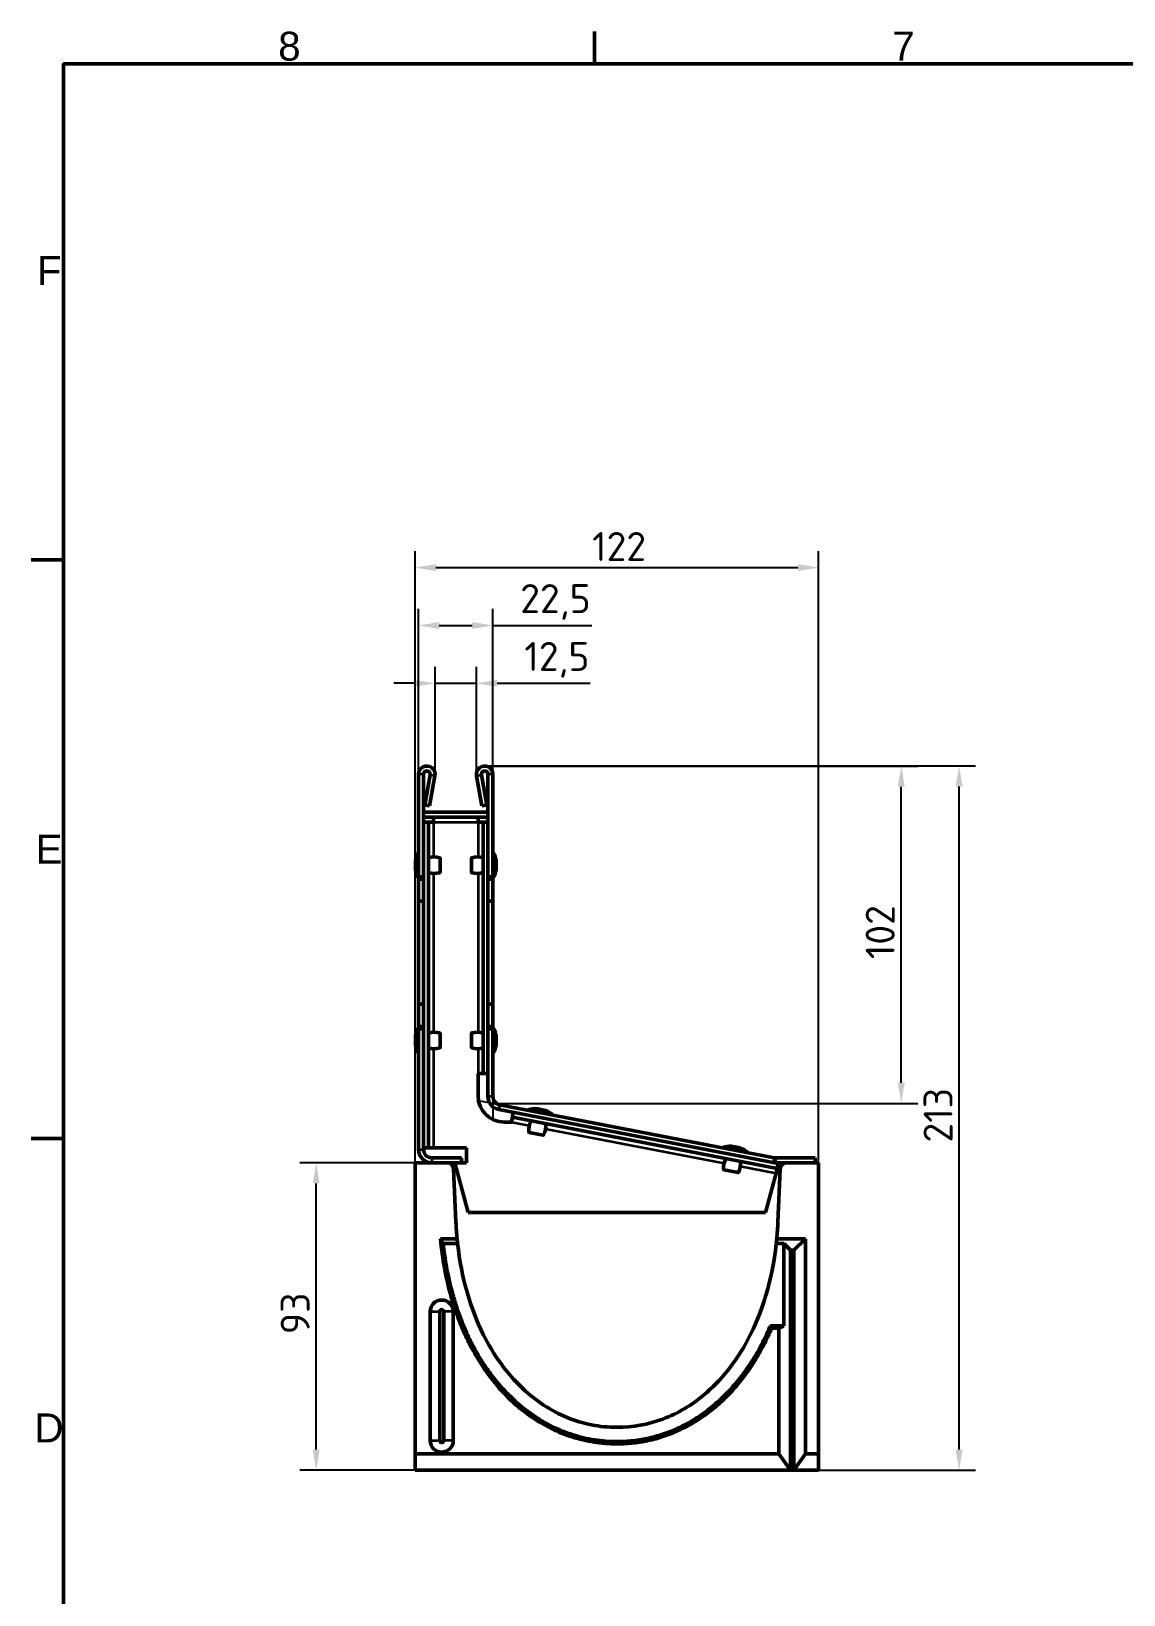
# Model space of a CAD drawing. Header units: millimetres. Extents: x 0 to 2181, y -65 to 1050.
# Drawn here: x 15.3 to 345.7, y 562 to 1034.9 of the extents above; entities that cross this region are included whole.
import ezdxf

# ---------------------------------------------------------------- set-up
doc = ezdxf.new("R2010")
doc.units = ezdxf.units.MM
doc.header["$LTSCALE"] = 2.5
for name, color, linetype, lineweight in [('Bemaßung (ISO)', 7, 'Continuous', 25), ('Rahmen_0', 7, 'Continuous', 50), ('Rahmen_2', 7, 'Continuous', 50), ('Sichtbar (ISO)', 7, 'Continuous', 50), ('Sichtbar schmal (ISO)', 7, 'Continuous', 35)]:
    doc.layers.add(name, color=color, linetype=linetype, lineweight=lineweight)
doc.styles.add('Aktuell-DINNach Layer', font='arial.ttf')
doc.styles.add('TXT 3_5', font='isocpeur.ttf')
doc.dimstyles.new('Anrin Standard (DIN)', dxfattribs={"dimscale": 2.5, "dimtxt": 3.5, "dimasz": 2.5, "dimexe": 2, "dimexo": 0, "dimgap": 0.8, "dimtad": 1, "dimrnd": 1e-08, "dimtxsty": 'TXT 3_5', "dimcen": 0.09, "dimdle": 10, "dimclrd": 256, "dimclre": 256, "dimclrt": 256, "dimadec": 0, "dimazin": 2, "dimtfac": 0.714286, "dimtmove": 0, "dimatfit": 3, "dimfxl": 1, "dimtolj": 1, "dimlwd": -1, "dimlwe": -1, "dimarcsym": 0})

# ---------------------------------------------------------------- blocks, each defined once
blk = doc.blocks.new('Ränder Standardrahmen')
at = {"layer": 'Rahmen_0'}
for p, q in [((74.25, 410), (74.25, 413.9)), ((10, 350), (6.1, 350)), ((10, 280), (6.1, 280))]:
    blk.add_line(p, q, dxfattribs=at)
at = {"layer": 'Rahmen_0', "flags": 128}
blk.add_lwpolyline([(10, 10), (10, 410), (584, 410), (584, 10), (10, 10)], dxfattribs=at)
at = {"layer": 'Rahmen_2', "char_height": 3.5, "attachment_point": 7, "style": 'Aktuell-DINNach Layer'}
for s, insert in [('8', (35.97, 410.34)), ('7', (110.26, 410.4)), ('F', (6.78, 383.25)), ('E', (6.62, 313.25)), ('D', (6.48, 243.25))]:
    blk.add_mtext(s, dxfattribs=dict(at, insert=insert))
blk = doc.blocks.new('*D27')
at = {"layer": 'Bemaßung (ISO)', "transparency": 16777216}
for p, q in [((131.38, 692.66), (131.38, 877.66)), ((253.38, 692.66), (253.38, 877.66)), ((137.63, 872.66), (247.13, 872.66))]:
    blk.add_line(p, q, dxfattribs=at)
for points in [[(137.63, 873.7), (137.63, 871.62), (131.38, 872.66)], [(247.13, 873.7), (247.13, 871.62), (253.38, 872.66)]]:
    blk.add_solid(points, dxfattribs=at)
at = {"layer": 'Defpoints', "color": 0, "transparency": 16777216}
for p in [(253.38, 872.66), (131.38, 692.66), (253.38, 692.66)]:
    blk.add_point(p, dxfattribs=at)
at = {"layer": 'Bemaßung (ISO)', "transparency": 16777216, "insert": (184.87, 883.41), "char_height": 8.75, "attachment_point": 1, "style": 'TXT 3_5'}
blk.add_mtext('\\A1;122', dxfattribs=at)
blk = doc.blocks.new('*D28')
at = {"layer": 'Bemaßung (ISO)', "transparency": 16777216}
for p, q in [((152.38, 812.66), (300.88, 812.66)), ((295.88, 605.91), (295.88, 806.41)), ((253.38, 599.66), (300.88, 599.66))]:
    blk.add_line(p, q, dxfattribs=at)
for points in [[(294.84, 806.41), (296.93, 806.41), (295.88, 812.66)], [(294.84, 605.91), (296.93, 605.91), (295.88, 599.66)]]:
    blk.add_solid(points, dxfattribs=at)
at = {"layer": 'Defpoints', "color": 0, "transparency": 16777216}
for p in [(152.38, 812.66), (295.88, 812.66), (253.38, 599.66)]:
    blk.add_point(p, dxfattribs=at)
at = {"layer": 'Bemaßung (ISO)', "transparency": 16777216, "insert": (285.13, 698.77), "char_height": 8.75, "attachment_point": 1, "rotation": 90, "style": 'TXT 3_5'}
blk.add_mtext('\\A1;213', dxfattribs=at)
blk = doc.blocks.new('*D29')
at = {"layer": 'Bemaßung (ISO)', "transparency": 16777216}
for p, q in [((131.38, 692.66), (96.44, 692.66)), ((101.44, 605.91), (101.44, 686.41)), ((131.38, 599.66), (96.44, 599.66))]:
    blk.add_line(p, q, dxfattribs=at)
for points in [[(100.39, 686.41), (102.48, 686.41), (101.44, 692.66)], [(100.39, 605.91), (102.48, 605.91), (101.44, 599.66)]]:
    blk.add_solid(points, dxfattribs=at)
at = {"layer": 'Defpoints', "color": 0, "transparency": 16777216}
for p in [(101.44, 692.66), (131.38, 692.66), (131.38, 599.66)]:
    blk.add_point(p, dxfattribs=at)
at = {"layer": 'Bemaßung (ISO)', "transparency": 16777216, "insert": (90.69, 640.81), "char_height": 8.75, "attachment_point": 1, "rotation": 90, "style": 'TXT 3_5'}
blk.add_mtext('\\A1;93', dxfattribs=at)
blk = doc.blocks.new('*D35')
at = {"layer": 'Bemaßung (ISO)', "transparency": 16777216}
for p, q in [((137.38, 810.16), (137.38, 842.66)), ((149.88, 810.16), (149.88, 842.66)), ((131.13, 837.66), (124.88, 837.66)), ((137.38, 837.66), (149.88, 837.66)), ((156.13, 837.66), (184.32, 837.66))]:
    blk.add_line(p, q, dxfattribs=at)
for points in [[(131.13, 838.7), (131.13, 836.62), (137.38, 837.66)], [(156.13, 838.7), (156.13, 836.62), (149.88, 837.66)]]:
    blk.add_solid(points, dxfattribs=at)
at = {"layer": 'Defpoints', "color": 0, "transparency": 16777216}
for p in [(149.88, 837.66), (137.38, 810.16), (149.88, 810.16)]:
    blk.add_point(p, dxfattribs=at)
at = {"layer": 'Bemaßung (ISO)', "transparency": 16777216, "insert": (164.38, 850.16), "char_height": 8.75, "attachment_point": 1, "style": 'TXT 3_5'}
blk.add_mtext('\\A1;12,5', dxfattribs=at)
blk = doc.blocks.new('*D36')
at = {"layer": 'Bemaßung (ISO)', "transparency": 16777216}
for p, q in [((132.38, 810.16), (132.38, 860.16)), ((154.88, 810.16), (154.88, 860.16)), ((138.63, 855.16), (148.63, 855.16)), ((154.88, 855.16), (184.82, 855.16))]:
    blk.add_line(p, q, dxfattribs=at)
for points in [[(138.63, 856.2), (138.63, 854.12), (132.38, 855.16)], [(148.63, 856.2), (148.63, 854.12), (154.88, 855.16)]]:
    blk.add_solid(points, dxfattribs=at)
at = {"layer": 'Defpoints', "color": 0, "transparency": 16777216}
for p in [(154.88, 855.16), (132.38, 810.16), (154.88, 810.16)]:
    blk.add_point(p, dxfattribs=at)
at = {"layer": 'Bemaßung (ISO)', "transparency": 16777216, "insert": (163.13, 867.66), "char_height": 8.75, "attachment_point": 1, "style": 'TXT 3_5'}
blk.add_mtext('\\A1;22,5', dxfattribs=at)
blk = doc.blocks.new('*D37')
at = {"layer": 'Bemaßung (ISO)', "transparency": 16777216}
for p, q in [((152.17, 812.65), (283.38, 812.65)), ((278.38, 716.85), (278.38, 806.4)), ((154.88, 710.6), (283.38, 710.6))]:
    blk.add_line(p, q, dxfattribs=at)
for points in [[(277.34, 806.4), (279.43, 806.4), (278.38, 812.65)], [(277.34, 716.85), (279.43, 716.85), (278.38, 710.6)]]:
    blk.add_solid(points, dxfattribs=at)
at = {"layer": 'Defpoints', "color": 0, "transparency": 16777216}
for p in [(152.17, 812.65), (278.38, 812.65), (154.88, 710.6)]:
    blk.add_point(p, dxfattribs=at)
at = {"layer": 'Bemaßung (ISO)', "transparency": 16777216, "insert": (267.63, 754.24), "char_height": 8.75, "attachment_point": 1, "rotation": 90, "style": 'TXT 3_5'}
blk.add_mtext('\\A1;102', dxfattribs=at)

msp = doc.modelspace()

# ---------------------------------------------------------------- linework, layer by layer
at = {"layer": 'Bemaßung (ISO)'}
for p, q in [((156.911, 710.206), (149.975, 711.543)), ((154.884, 712.661), (154.884, 705.597))]:
    msp.add_line(p, q, dxfattribs=at)
at = {"layer": 'Sichtbar (ISO)'}
for p, q in [((132.384, 696.661), (132.384, 810.161)), ((133.884, 696.661), (133.884, 810.161)), ((134.259, 800.857), (135.869, 809.987)), ((137.346, 809.727), (135.737, 800.597)), ((151.532, 800.597), (149.922, 809.727)), ((151.4, 809.987), (153.009, 800.857)), ((153.384, 712.661), (153.384, 810.161)), ((154.884, 712.661), (154.884, 810.161)), ((135.737, 800.597), (134.259, 800.857)), ((153.009, 800.857), (151.532, 800.597)), ((133.884, 798.661), (153.384, 798.661)), ((153.384, 797.161), (133.884, 797.161)), ((136.884, 795.661), (133.884, 795.661)), ((135.384, 795.661), (135.384, 697.161)), ((136.884, 797.161), (136.884, 795.661)), ((150.384, 797.161), (150.384, 795.661)), ((150.384, 795.661), (153.384, 795.661)), ((151.884, 719.661), (151.884, 795.661)), ((131.438, 784.061), (131.438, 781.261)), ((138.884, 784.835), (138.884, 780.486)), ((148.384, 780.486), (148.384, 784.835)), ((155.831, 781.261), (155.831, 784.061)), ((132.384, 779.161), (133.884, 779.161)), ((133.884, 778.411), (132.384, 778.411)), ((153.384, 779.161), (154.884, 779.161)), ((154.884, 778.411), (153.384, 778.411)), ((133.884, 771.732), (132.384, 771.732)), ((154.884, 771.732), (153.384, 771.732)), ((133.884, 740.589), (132.384, 740.589)), ((154.884, 740.589), (153.384, 740.589)), ((132.384, 733.911), (133.884, 733.911)), ((133.884, 733.161), (132.384, 733.161)), ((153.384, 733.911), (154.884, 733.911)), ((154.884, 733.161), (153.384, 733.161)), ((131.438, 731.061), (131.438, 728.261)), ((138.884, 731.835), (138.884, 727.486)), ((148.384, 727.486), (148.384, 731.835)), ((155.831, 728.261), (155.831, 731.061)), ((150.384, 719.661), (150.384, 712.935)), ((150.384, 719.661), (153.384, 719.661)), ((239.911, 694.206), (156.911, 710.206)), ((156.627, 708.733), (241.106, 692.448)), ((158.384, 704.935), (160.478, 704.935)), ((161.046, 707.881), (160.478, 704.935)), ((240.822, 690.975), (160.762, 706.408)), ((170.739, 708.504), (167.99, 709.034)), ((170.09, 701.046), (165.82, 701.869)), ((146.884, 697.161), (133.884, 697.161)), ((146.884, 692.661), (146.884, 697.161)), ((229.654, 697.147), (226.905, 697.677)), ((146.884, 692.661), (131.384, 692.661)), ((131.384, 692.661), (131.384, 599.661)), ((136.384, 694.161), (145.384, 694.161)), ((143.702, 674.661), (142.971, 690.751)), ((147.404, 677.661), (143.384, 692.661)), ((145.384, 694.161), (145.384, 692.661)), ((229.005, 689.689), (224.735, 690.512)), ((252.384, 694.161), (240.384, 694.161)), ((240.384, 692.661), (253.384, 692.661)), ((241.106, 692.448), (240.538, 689.502)), ((241.798, 690.751), (241.067, 674.661)), ((252.384, 694.161), (252.384, 692.661)), ((253.384, 599.661), (253.384, 692.661)), ((240.538, 689.502), (237.365, 677.661)), ((237.365, 677.661), (147.404, 677.661)), ((139.031, 669.661), (144.052, 669.661)), ((144.201, 668.217), (139.845, 668.217)), ((242.828, 668.217), (240.568, 668.217)), ((240.717, 669.661), (249.384, 669.661)), ((242.828, 643.331), (242.828, 668.217)), ((242.828, 668.217), (244.849, 666.197)), ((249.384, 669.661), (245.92, 666.197)), ((249.384, 669.661), (249.384, 604.661)), ((244.849, 666.197), (244.849, 599.661)), ((245.92, 666.197), (244.849, 666.197)), ((245.92, 599.661), (245.92, 666.197)), ((135.884, 608.661), (135.884, 647.661)), ((138.771, 608.661), (138.771, 647.661)), ((139.998, 647.661), (139.998, 608.661)), ((142.884, 647.661), (142.884, 608.661)), ((238.742, 643.331), (242.828, 643.331)), ((239.185, 642.661), (238.742, 643.331)), ((241.384, 642.661), (242.828, 643.331)), ((241.384, 642.661), (239.185, 642.661)), ((241.384, 604.661), (241.384, 642.661)), ((241.384, 604.661), (131.384, 604.661)), ((244.849, 599.661), (241.384, 604.661)), ((249.384, 604.661), (245.92, 599.661)), ((253.384, 604.661), (249.384, 604.661)), ((131.384, 599.661), (253.384, 599.661))]:
    msp.add_line(p, q, dxfattribs=at)
for centre, radius, start, end in [((134.884, 810.161), 2.5, 350, 180), ((134.884, 810.161), 1, 350, 180), ((152.384, 810.161), 2.5, 0, 190), ((152.384, 810.161), 1, 0, 190), ((139.313, 782.661), 8, 152.82879, 169.79241), ((132.284, 786.268), 0.1, 0, 152.82879), ((137.134, 778.911), 6.25, 74.4373, 106.2602), ((138.784, 784.835), 0.1, 0, 74.4373), ((148.484, 784.835), 0.1, 105.5627, 180), ((150.134, 778.911), 6.25, 73.7398, 105.5627), ((154.984, 786.268), 0.1, 27.17121, 180), ((147.956, 782.661), 8, 10.20759, 27.17121), ((131.538, 784.061), 0.1, 169.79241, 180), ((131.538, 781.261), 0.1, 180, 190.20759), ((139.313, 782.661), 8, 190.20759, 207.17121), ((137.134, 786.411), 6.25, 253.7398, 285.5627), ((138.784, 780.486), 0.1, 285.5627, 0), ((148.484, 780.486), 0.1, 180, 254.4373), ((150.134, 786.411), 6.25, 254.4373, 286.2602), ((147.956, 782.661), 8, 332.82879, 349.79241), ((155.731, 784.061), 0.1, 0, 10.20759), ((155.731, 781.261), 0.1, 349.79241, 0), ((132.284, 779.053), 0.1, 207.17121, 0), ((154.984, 779.053), 0.1, 180, 332.82879), ((139.313, 729.661), 8, 152.82879, 169.79241), ((132.284, 733.268), 0.1, 0, 152.82879), ((154.984, 733.268), 0.1, 27.17121, 180), ((147.956, 729.661), 8, 10.20759, 27.17121), ((131.538, 731.061), 0.1, 169.79241, 180), ((131.538, 728.261), 0.1, 180, 190.20759), ((139.313, 729.661), 8, 190.20759, 207.17121), ((137.134, 725.911), 6.25, 74.4373, 106.2602), ((138.784, 731.835), 0.1, 0, 74.4373), ((148.484, 731.835), 0.1, 105.5627, 180), ((150.134, 725.911), 6.25, 73.7398, 105.5627), ((147.956, 729.661), 8, 332.82879, 349.79241), ((155.731, 731.061), 0.1, 0, 10.20759), ((155.731, 728.261), 0.1, 349.79241, 0), ((132.284, 726.053), 0.1, 207.17121, 0), ((137.134, 733.411), 6.25, 253.7398, 285.5627), ((138.784, 727.486), 0.1, 285.5627, 0), ((148.484, 727.486), 0.1, 180, 254.4373), ((150.134, 733.411), 6.25, 254.4373, 286.2602), ((154.984, 726.053), 0.1, 180, 332.82879), ((158.384, 712.935), 8, 180, 270), ((157.384, 712.661), 4, 180, 259.08887), ((157.384, 712.661), 2.5, 180, 259.08887), ((165.662, 708.621), 0.1, 106.26008, 259.08887), ((167.874, 701.037), 8, 89.29647, 106.26008), ((171.968, 702.466), 6.25, 152.82867, 184.65157), ((167.971, 708.936), 0.1, 79.08887, 89.29647), ((170.72, 708.406), 0.1, 68.88128, 79.08887), ((167.874, 701.037), 8, 51.91767, 68.88128), ((172.747, 707.255), 0.1, 259.08887, 51.91767), ((165.839, 701.967), 0.1, 184.65157, 259.08887), ((170.109, 701.144), 0.1, 259.08887, 333.52617), ((164.604, 703.885), 6.25, 333.52617, 5.34908), ((136.384, 696.661), 4, 180, 270), ((136.384, 696.661), 2.5, 180, 270), ((224.577, 697.264), 0.1, 106.26008, 259.08887), ((226.789, 689.68), 8, 89.29647, 106.26008), ((226.886, 697.579), 0.1, 79.08887, 89.29647), ((229.636, 697.049), 0.1, 68.88128, 79.08887), ((226.789, 689.68), 8, 51.91767, 68.88128), ((231.662, 695.898), 0.1, 259.08887, 51.91767), ((140.973, 690.661), 2, 2.6, 90), ((230.884, 691.109), 6.25, 152.82867, 184.65157), ((224.754, 690.61), 0.1, 184.65157, 259.08887), ((223.519, 692.528), 6.25, 333.52617, 5.34908), ((240.384, 696.661), 4, 259.08887, 270), ((240.384, 696.661), 2.5, 259.08887, 270), ((243.796, 690.661), 2, 90, 177.4), ((229.024, 689.787), 0.1, 259.08887, 333.52617), ((139.384, 647.661), 3.5, 0, 180), ((139.384, 647.661), 0.613, 0, 180), ((139.384, 608.661), 3.5, 180, 0), ((139.384, 608.661), 0.613, 180, 0)]:
    msp.add_arc(centre, radius, start, end, dxfattribs=at)
for points in [[(144.052, 669.661), (143.896, 671.301), (143.779, 672.968), (143.702, 674.661)], [(241.067, 674.661), (240.99, 672.968), (240.873, 671.301), (240.717, 669.661)], [(144.201, 668.217), (144.148, 668.696), (144.098, 669.177), (144.052, 669.661)], [(240.717, 669.661), (240.671, 669.177), (240.621, 668.696), (240.568, 668.217)]]:
    msp.add_open_spline(points, degree=3, dxfattribs=at)
for points, knots in [([(139.845, 668.217), (139.708, 668.458), (139.571, 668.698), (139.299, 669.18), (139.165, 669.42), (139.031, 669.661)], [-0.29994529, -0.29994529, -0.29994529, -0.29994529, -0.14986761, -0.14986761, 0, 0, 0, 0]), ([(192.384, 607.661), (190.052, 607.661), (187.748, 607.84), (185.488, 608.192), (183.228, 608.544), (181.01, 609.069), (178.848, 609.757), (177.767, 610.101), (176.7, 610.487), (175.649, 610.911), (173.545, 611.761), (171.504, 612.769), (169.533, 613.925), (168.548, 614.504), (167.581, 615.119), (166.633, 615.769), (164.736, 617.071), (162.916, 618.515), (161.179, 620.091), (160.31, 620.879), (159.462, 621.7), (158.636, 622.553), (156.983, 624.259), (155.418, 626.092), (153.945, 628.044), (153.208, 629.02), (152.495, 630.025), (151.805, 631.059), (150.426, 633.126), (149.143, 635.308), (147.961, 637.595), (147.37, 638.739), (146.805, 639.909), (146.265, 641.105), (145.186, 643.496), (144.211, 645.99), (143.347, 648.578), (142.915, 649.873), (142.51, 651.191), (142.134, 652.531), (141.382, 655.213), (140.743, 657.986), (140.223, 660.843), (139.704, 663.7), (139.304, 666.642), (139.031, 669.661)], [1.04154738, 1.04154738, 1.04154738, 1.04154738, 1.12141844, 1.12141844, 1.12141844, 1.20128949, 1.20128949, 1.20128949, 1.24122501, 1.24122501, 1.24122501, 1.32109606, 1.32109606, 1.32109606, 1.36103159, 1.36103159, 1.36103159, 1.44090264, 1.44090264, 1.44090264, 1.48083817, 1.48083817, 1.48083817, 1.56070922, 1.56070922, 1.56070922, 1.60064474, 1.60064474, 1.60064474, 1.68051579, 1.68051579, 1.68051579, 1.72045132, 1.72045132, 1.72045132, 1.80032237, 1.80032237, 1.80032237, 1.8402579, 1.8402579, 1.8402579, 1.92012895, 1.92012895, 1.92012895, 2, 2, 2, 2]), ([(139.845, 668.217), (140.106, 665.743), (140.453, 663.324), (140.882, 660.963), (141.398, 658.126), (142.033, 655.373), (142.779, 652.712), (143.152, 651.382), (143.554, 650.074), (143.982, 648.791), (144.84, 646.223), (145.806, 643.751), (146.876, 641.38), (147.41, 640.195), (147.971, 639.036), (148.556, 637.903), (149.727, 635.637), (150.998, 633.477), (152.362, 631.43), (153.045, 630.407), (153.751, 629.413), (154.479, 628.447), (155.936, 626.517), (157.484, 624.705), (159.117, 623.019), (159.933, 622.176), (160.771, 621.365), (161.629, 620.587), (163.344, 619.031), (165.141, 617.606), (167.012, 616.322), (167.947, 615.68), (168.901, 615.073), (169.873, 614.503), (171.815, 613.363), (173.827, 612.37), (175.9, 611.533), (176.936, 611.114), (177.987, 610.735), (179.051, 610.396), (181.181, 609.717), (183.365, 609.201), (185.591, 608.854), (187.817, 608.507), (190.086, 608.331), (192.384, 608.331)], [-1.98659333, -1.98659333, -1.98659333, -1.98659333, -1.92012895, -1.92012895, -1.92012895, -1.8402579, -1.8402579, -1.8402579, -1.80032237, -1.80032237, -1.80032237, -1.72045132, -1.72045132, -1.72045132, -1.68051579, -1.68051579, -1.68051579, -1.60064474, -1.60064474, -1.60064474, -1.56070922, -1.56070922, -1.56070922, -1.48083817, -1.48083817, -1.48083817, -1.44090264, -1.44090264, -1.44090264, -1.36103159, -1.36103159, -1.36103159, -1.32109606, -1.32109606, -1.32109606, -1.24122501, -1.24122501, -1.24122501, -1.20128949, -1.20128949, -1.20128949, -1.12141844, -1.12141844, -1.12141844, -1.04154738, -1.04154738, -1.04154738, -1.04154738]), ([(144.201, 668.217), (145.342, 657.863), (148.053, 648.594), (155.01, 634.651), (158.962, 629.026), (167.833, 620.685), (172.331, 617.676), (182.126, 613.658), (187.19, 612.661), (192.384, 612.661)], [-7.833985, -7.833985, -7.833985, -7.833985, -5.2086794, -5.2086794, -3.1779757, -3.1779757, -1.5582188, -1.5582188, 0, 0, 0, 0]), ([(192.384, 612.661), (197.153, 612.661), (201.82, 613.502), (210.774, 616.854), (214.896, 619.314), (223.838, 626.716), (228.393, 632.397), (236.363, 647.413), (239.354, 657.201), (240.568, 668.217)], [-10.2226331, -10.2226331, -10.2226331, -10.2226331, -8.2581205, -8.2581205, -6.281788, -6.281788, -3.4772625, -3.4772625, -0.1284946, -0.1284946, -0.1284946, -0.1284946]), ([(192.384, 608.331), (194.054, 608.331), (195.707, 608.424), (197.34, 608.608), (198.973, 608.791), (200.586, 609.066), (202.173, 609.428), (202.966, 609.609), (203.754, 609.812), (204.534, 610.037), (206.095, 610.486), (207.628, 611.021), (209.129, 611.638), (209.88, 611.947), (210.622, 612.276), (211.357, 612.626), (212.825, 613.325), (214.26, 614.104), (215.657, 614.959), (216.356, 615.387), (217.045, 615.834), (217.725, 616.3), (219.084, 617.231), (220.405, 618.237), (221.683, 619.313), (222.322, 619.852), (222.951, 620.407), (223.569, 620.981), (224.805, 622.127), (225.998, 623.342), (227.145, 624.623), (227.719, 625.263), (228.281, 625.92), (228.832, 626.592), (229.932, 627.937), (230.986, 629.346), (231.991, 630.816), (232.494, 631.55), (232.984, 632.3), (233.461, 633.065), (234.416, 634.594), (235.321, 636.182), (236.173, 637.826), (237.025, 639.47), (237.824, 641.169), (238.568, 642.922), (238.626, 643.058), (238.684, 643.195), (238.742, 643.331)], [-2, -2, -2, -2, -1.94199433, -1.94199433, -1.94199433, -1.88398866, -1.88398866, -1.88398866, -1.85498582, -1.85498582, -1.85498582, -1.79698015, -1.79698015, -1.79698015, -1.76797731, -1.76797731, -1.76797731, -1.70997164, -1.70997164, -1.70997164, -1.68096881, -1.68096881, -1.68096881, -1.62296313, -1.62296313, -1.62296313, -1.5939603, -1.5939603, -1.5939603, -1.53595463, -1.53595463, -1.53595463, -1.50695179, -1.50695179, -1.50695179, -1.44894612, -1.44894612, -1.44894612, -1.41994328, -1.41994328, -1.41994328, -1.36193761, -1.36193761, -1.36193761, -1.30393194, -1.30393194, -1.30393194, -1.29947019, -1.29947019, -1.29947019, -1.29947019]), ([(239.185, 642.661), (238.434, 640.892), (237.628, 639.177), (236.768, 637.517), (235.908, 635.858), (234.994, 634.254), (234.029, 632.71), (233.547, 631.937), (233.052, 631.18), (232.544, 630.437), (231.529, 628.953), (230.463, 627.528), (229.35, 626.168), (228.793, 625.488), (228.225, 624.824), (227.644, 624.176), (226.484, 622.88), (225.276, 621.65), (224.025, 620.489), (223.399, 619.909), (222.762, 619.346), (222.115, 618.801), (220.82, 617.71), (219.482, 616.691), (218.104, 615.747), (217.415, 615.275), (216.716, 614.822), (216.007, 614.388), (214.59, 613.52), (213.135, 612.73), (211.645, 612.021), (210.9, 611.666), (210.146, 611.332), (209.384, 611.019), (207.86, 610.392), (206.304, 609.849), (204.719, 609.393), (203.927, 609.165), (203.128, 608.959), (202.322, 608.775), (200.71, 608.407), (199.073, 608.129), (197.415, 607.942), (195.757, 607.755), (194.079, 607.661), (192.384, 607.661)], [1.30393194, 1.30393194, 1.30393194, 1.30393194, 1.36193761, 1.36193761, 1.36193761, 1.41994328, 1.41994328, 1.41994328, 1.44894612, 1.44894612, 1.44894612, 1.50695179, 1.50695179, 1.50695179, 1.53595463, 1.53595463, 1.53595463, 1.5939603, 1.5939603, 1.5939603, 1.62296313, 1.62296313, 1.62296313, 1.68096881, 1.68096881, 1.68096881, 1.70997164, 1.70997164, 1.70997164, 1.76797731, 1.76797731, 1.76797731, 1.79698015, 1.79698015, 1.79698015, 1.85498582, 1.85498582, 1.85498582, 1.88398866, 1.88398866, 1.88398866, 1.94199433, 1.94199433, 1.94199433, 2, 2, 2, 2])]:
    msp.add_open_spline(points, degree=3, knots=knots, dxfattribs=at)
at = {"layer": 'Sichtbar schmal (ISO)'}
for p, q in [((133.884, 810.161), (132.384, 810.161)), ((137.346, 809.727), (135.869, 809.987)), ((149.922, 809.727), (151.4, 809.987)), ((154.884, 810.161), (153.384, 810.161)), ((136.884, 795.661), (150.384, 795.661)), ((136.884, 795.661), (136.884, 785.156)), ((150.384, 795.661), (150.384, 785.156)), ((132.195, 779.007), (132.195, 786.314)), ((138.811, 780.39), (138.811, 784.932)), ((148.458, 784.932), (148.458, 780.39)), ((155.073, 786.314), (155.073, 779.007)), ((131.439, 784.078), (131.439, 781.243)), ((155.83, 781.243), (155.83, 784.078)), ((136.884, 780.166), (136.884, 732.156)), ((150.384, 780.166), (150.384, 732.156)), ((132.195, 726.007), (132.195, 733.314)), ((155.073, 733.314), (155.073, 726.007)), ((131.439, 731.078), (131.439, 728.243)), ((138.811, 727.39), (138.811, 731.932)), ((148.458, 731.932), (148.458, 727.39)), ((155.83, 728.243), (155.83, 731.078)), ((136.884, 727.166), (136.884, 697.161)), ((150.384, 727.166), (150.384, 719.661)), ((154.884, 712.661), (153.384, 712.661)), ((156.911, 710.206), (156.627, 708.733)), ((160.478, 704.935), (165.884, 703.893)), ((165.634, 708.717), (172.808, 707.334)), ((170.756, 708.5), (167.972, 709.036)), ((165.739, 701.959), (170.199, 701.099)), ((170.783, 702.949), (224.799, 692.536)), ((132.384, 696.661), (133.884, 696.661)), ((224.549, 697.36), (231.724, 695.977)), ((229.672, 697.142), (226.887, 697.679)), ((136.384, 694.161), (136.384, 692.661)), ((224.654, 690.602), (229.114, 689.742)), ((229.699, 691.592), (240.538, 689.502)), ((239.911, 694.206), (239.627, 692.733)), ((240.384, 694.161), (240.384, 692.661)), ((135.884, 647.661), (138.771, 647.661)), ((142.884, 647.661), (139.998, 647.661)), ((135.884, 608.661), (138.771, 608.661)), ((142.884, 608.661), (139.998, 608.661)), ((192.384, 607.661), (192.384, 608.331))]:
    msp.add_line(p, q, dxfattribs=at)

# ---------------------------------------------------------------- block references
at = {"xscale": 2.5, "yscale": 2.5, "zscale": 2.5}
msp.add_blockref('Ränder Standardrahmen', (0, 0), dxfattribs=at)

# ---------------------------------------------------------------- dimensions: what is measured, and where the dimension line sits
at = {"layer": 'Bemaßung (ISO)'}
for base, p1, p2, angle, override, picture, middle in [((253.384, 872.661), (131.384, 692.661), (253.384, 692.661), 180, {"dimgap": 0.8, "dimdec": 2, "dimtol": 0, "dimlim": 0, "dimtp": 0, "dimtm": 0, "dimtdec": 2, "dimtofl": 0, "dimatfit": 1}, '*D27', (192.309, 872.661)), ((149.884, 837.661), (137.384, 810.161), (149.884, 810.161), 180, {"dimgap": 0.8, "dimdec": 2, "dimtol": 0, "dimlim": 0, "dimtp": 0, "dimtm": 0, "dimtdec": 2, "dimtofl": 1, "dimatfit": 1}, '*D35', (173.353, 837.661)), ((278.384, 812.651), (154.884, 710.597), (152.167, 812.651), 90, {"dimgap": 0.8, "dimdec": 0, "dimtol": 0, "dimlim": 0, "dimtp": 0, "dimtm": 0, "dimtdec": 2, "dimtofl": 0, "dimatfit": 1}, '*D37', (278.384, 761.674)), ((295.884, 812.661), (253.384, 599.661), (152.384, 812.661), 90, {"dimgap": 0.8, "dimdec": 2, "dimtol": 0, "dimlim": 0, "dimtp": 0, "dimtm": 0, "dimtdec": 2, "dimtofl": 0, "dimatfit": 1}, '*D28', (295.884, 706.211)), ((101.436, 692.661), (131.384, 599.661), (131.384, 692.661), 90, {"dimgap": 0.8, "dimdec": 2, "dimtol": 0, "dimlim": 0, "dimtp": 0, "dimtm": 0, "dimtdec": 2, "dimtofl": 0, "dimatfit": 1}, '*D29', (101.436, 646.061))]:
    dim = msp.add_linear_dim(base=base, p1=p1, p2=p2, angle=angle, dimstyle='Anrin Standard (DIN)', override=override, dxfattribs=at)
    dim.commit()
    dim.dimension.update_dxf_attribs({"geometry": picture, "text_midpoint": middle, "dimtype": 160})
dim = msp.add_linear_dim(base=(154.884, 855.161), p1=(132.384, 810.161), p2=(154.884, 810.161), dimstyle='Anrin Standard (DIN)', override={"dimgap": 0.8, "dimdec": 2, "dimtol": 0, "dimlim": 0, "dimtp": 0, "dimtm": 0, "dimtdec": 2, "dimtofl": 0, "dimatfit": 2}, dxfattribs=at)
dim.commit()
dim.dimension.update_dxf_attribs({"geometry": '*D36', "text_midpoint": (172.978, 855.161), "dimtype": 160})

doc.saveas('drawing.dxf')
